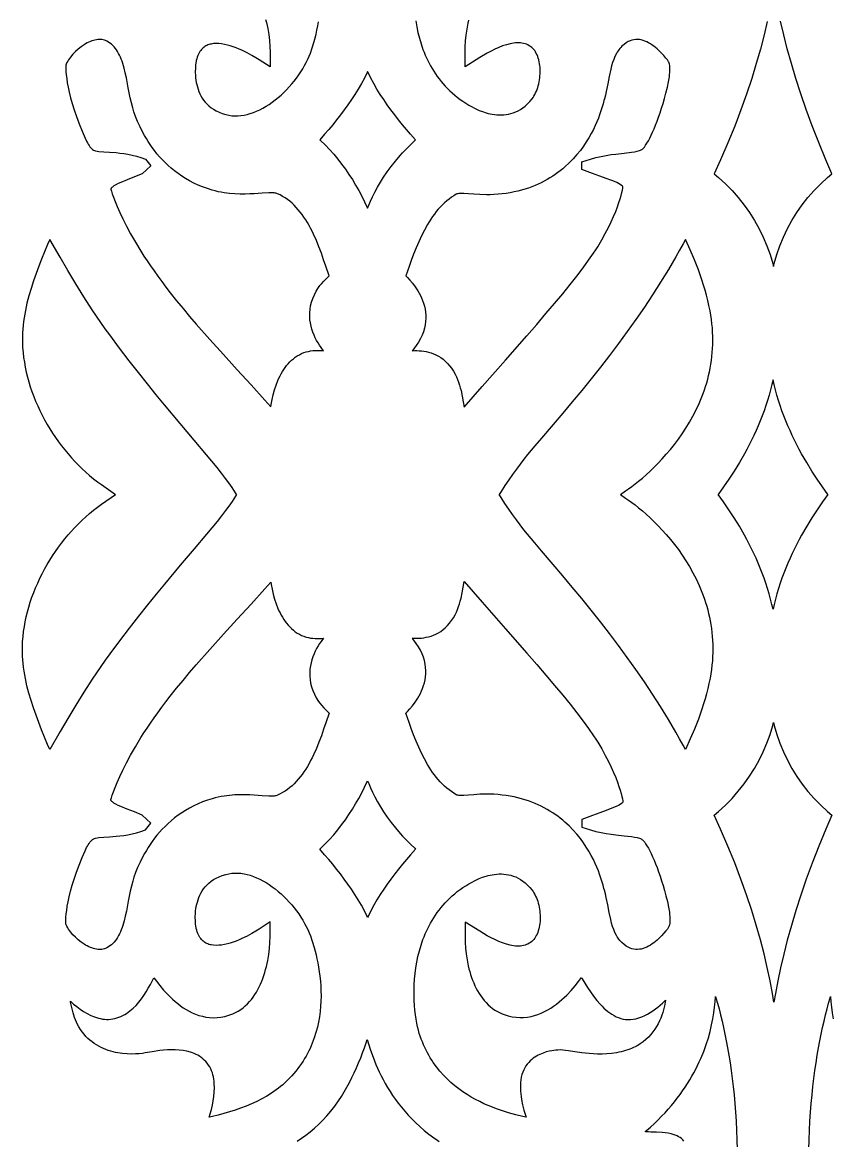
# Model space of a CAD drawing. Extents: x -70 to 70, y -120 to 124.
# Drawn here: x -45.6 to 3.6, y -37.3 to 30.6 of the extents above; entities that cross this region are included whole.
import ezdxf

# ---------------------------------------------------------------- set-up
doc = ezdxf.new("R2010")
doc.units = 0
doc.header["$MEASUREMENT"] = 0
doc.layers.add('LAYER_1', color=18, linetype='CONTINUOUS')

msp = doc.modelspace()

# ---------------------------------------------------------------- linework, layer by layer
at = {"layer": 'LAYER_1'}
for points in [[(-30.842, 30.787), (-30.795, 30.604), (-30.716, 30.239), (-30.654, 29.871), (-30.61, 29.505), (-30.582, 29.144), (-30.569, 28.79), (-30.574, 27.899), (-31.236, 28.332), (-31.43, 28.453), (-31.676, 28.597), (-31.964, 28.753), (-32.287, 28.91), (-32.455, 28.984), (-32.629, 29.055), (-32.806, 29.12), (-32.983, 29.179), (-33.161, 29.229), (-33.337, 29.27), (-33.511, 29.3), (-33.679, 29.318), (-33.841, 29.323), (-33.996, 29.316), (-34.146, 29.294), (-34.211, 29.279), (-34.278, 29.26), (-34.342, 29.237), (-34.404, 29.21), (-34.464, 29.179), (-34.521, 29.145), (-34.577, 29.106), (-34.63, 29.063), (-34.682, 29.015), (-34.732, 28.961), (-34.78, 28.902), (-34.827, 28.836), (-34.871, 28.764), (-34.914, 28.685), (-34.954, 28.598), (-34.991, 28.504), (-35.025, 28.401), (-35.055, 28.295), (-35.063, 28.258), (-35.078, 28.16), (-35.094, 28.014), (-35.106, 27.827), (-35.11, 27.607), (-35.099, 27.36), (-35.087, 27.232), (-35.071, 27.099), (-35.048, 26.963), (-35.019, 26.826), (-34.984, 26.688), (-34.941, 26.549), (-34.89, 26.412), (-34.832, 26.276), (-34.764, 26.143), (-34.688, 26.013), (-34.602, 25.886), (-34.505, 25.764), (-34.398, 25.647), (-34.278, 25.535), (-34.147, 25.428), (-34.001, 25.329), (-33.841, 25.236), (-33.666, 25.152), (-33.473, 25.076), (-33.265, 25.01), (-33.083, 24.968), (-32.901, 24.94), (-32.717, 24.928), (-32.531, 24.929), (-32.342, 24.944), (-32.153, 24.972), (-31.961, 25.014), (-31.77, 25.068), (-31.577, 25.134), (-31.385, 25.212), (-31.193, 25.301), (-31.002, 25.401), (-30.813, 25.511), (-30.626, 25.631), (-30.441, 25.76), (-30.259, 25.897), (-30.081, 26.043), (-29.907, 26.195), (-29.737, 26.355), (-29.572, 26.52), (-29.412, 26.691), (-29.258, 26.867), (-29.11, 27.046), (-28.969, 27.23), (-28.835, 27.416), (-28.708, 27.604), (-28.589, 27.794), (-28.478, 27.984), (-28.377, 28.175), (-28.284, 28.365), (-28.2, 28.554), (-28.127, 28.741), (-28.014, 29.066), (-27.895, 29.455), (-27.837, 29.668), (-27.78, 29.896), (-27.725, 30.136), (-27.674, 30.387), (-27.626, 30.648)], [(-21.726, 30.692), (-21.669, 30.346), (-21.597, 29.999), (-21.511, 29.652), (-21.409, 29.306), (-21.29, 28.962), (-21.225, 28.793), (-21.155, 28.624), (-21.081, 28.456), (-21.002, 28.29), (-20.919, 28.125), (-20.83, 27.962), (-20.737, 27.801), (-20.639, 27.641), (-20.536, 27.484), (-20.428, 27.329), (-20.315, 27.177), (-20.196, 27.027), (-20.071, 26.88), (-19.942, 26.735), (-19.806, 26.594), (-19.665, 26.455), (-19.517, 26.32), (-19.364, 26.188), (-19.205, 26.06), (-19.039, 25.935), (-18.867, 25.814), (-18.688, 25.697), (-18.502, 25.584), (-18.308, 25.474), (-18.173, 25.401), (-18.046, 25.338), (-17.881, 25.265), (-17.685, 25.19), (-17.458, 25.117), (-17.34, 25.085), (-17.214, 25.055), (-17.084, 25.03), (-16.95, 25.01), (-16.812, 24.995), (-16.673, 24.987), (-16.531, 24.986), (-16.387, 24.993), (-16.243, 25.008), (-16.097, 25.033), (-15.952, 25.068), (-15.806, 25.113), (-15.661, 25.169), (-15.516, 25.238), (-15.372, 25.321), (-15.228, 25.417), (-15.086, 25.529), (-14.945, 25.658), (-14.806, 25.804), (-14.669, 25.969), (-14.611, 26.049), (-14.556, 26.134), (-14.504, 26.226), (-14.455, 26.324), (-14.409, 26.427), (-14.367, 26.534), (-14.329, 26.645), (-14.295, 26.76), (-14.265, 26.878), (-14.239, 26.998), (-14.217, 27.12), (-14.2, 27.244), (-14.188, 27.368), (-14.18, 27.493), (-14.177, 27.617), (-14.179, 27.74), (-14.185, 27.862), (-14.197, 27.982), (-14.213, 28.1), (-14.234, 28.215), (-14.26, 28.326), (-14.291, 28.433), (-14.326, 28.535), (-14.366, 28.633), (-14.41, 28.725), (-14.459, 28.811), (-14.511, 28.89), (-14.568, 28.964), (-14.629, 29.031), (-14.693, 29.091), (-14.762, 29.145), (-14.836, 29.192), (-14.92, 29.237), (-15.007, 29.275), (-15.096, 29.306), (-15.187, 29.331), (-15.28, 29.349), (-15.376, 29.361), (-15.475, 29.366), (-15.576, 29.366), (-15.68, 29.361), (-15.786, 29.349), (-15.894, 29.332), (-16.002, 29.311), (-16.23, 29.251), (-16.46, 29.173), (-16.693, 29.08), (-16.927, 28.973), (-17.161, 28.856), (-17.391, 28.731), (-17.844, 28.465), (-18.723, 27.917), (-18.737, 28.781), (-18.729, 29.127), (-18.706, 29.481), (-18.668, 29.839), (-18.613, 30.2), (-18.542, 30.558), (-18.499, 30.738)], [(-0.393, 30.668), (-0.588, 29.841), (-0.81, 28.985), (-1.06, 28.103), (-1.339, 27.194), (-1.649, 26.258), (-1.992, 25.296), (-2.369, 24.308), (-2.781, 23.295), (-3.229, 22.257), (-3.618, 21.409), (-3.356, 21.195), (-2.931, 20.806), (-2.529, 20.396), (-2.151, 19.968), (-1.798, 19.521), (-1.469, 19.057), (-1.167, 18.577), (-0.89, 18.081), (-0.64, 17.572), (-0.417, 17.051), (-0.223, 16.517), (-0.056, 15.973), (-0.012, 15.792), (0.029, 15.971), (0.186, 16.517), (0.372, 17.052), (0.586, 17.575), (0.829, 18.085), (1.1, 18.581), (1.398, 19.062), (1.722, 19.527), (2.072, 19.974), (2.448, 20.402), (2.848, 20.81), (3.272, 21.198), (3.535, 21.412), (3.162, 22.265), (2.731, 23.306), (2.335, 24.321), (1.972, 25.31), (1.641, 26.272), (1.34, 27.208), (1.068, 28.117), (0.824, 28.999), (0.606, 29.853), (0.414, 30.68)], [(-32.611, 1.95), (-32.677, 2.056), (-32.88, 2.366), (-33.078, 2.655), (-33.27, 2.922), (-33.511, 3.238), (-33.783, 3.581), (-34.421, 4.353), (-35.172, 5.239), (-36.028, 6.248), (-36.978, 7.384), (-37.487, 8.003), (-38.015, 8.656), (-38.562, 9.345), (-39.127, 10.07), (-39.708, 10.832), (-40.305, 11.632), (-40.58, 12.01), (-40.849, 12.392), (-41.113, 12.777), (-41.373, 13.166), (-41.877, 13.95), (-42.367, 14.743), (-42.845, 15.542), (-43.314, 16.346), (-43.935, 17.431), (-44.07, 17.119), (-44.255, 16.681), (-44.435, 16.241), (-44.61, 15.799), (-44.777, 15.355), (-44.933, 14.909), (-45.078, 14.462), (-45.209, 14.014), (-45.325, 13.563), (-45.376, 13.34), (-45.423, 13.115), (-45.465, 12.89), (-45.502, 12.665), (-45.534, 12.44), (-45.56, 12.215), (-45.58, 11.99), (-45.595, 11.765), (-45.603, 11.54), (-45.605, 11.315), (-45.601, 11.09), (-45.59, 10.866), (-45.565, 10.568), (-45.53, 10.27), (-45.486, 9.972), (-45.432, 9.674), (-45.368, 9.376), (-45.296, 9.078), (-45.214, 8.782), (-45.123, 8.487), (-45.024, 8.193), (-44.916, 7.901), (-44.8, 7.611), (-44.676, 7.324), (-44.544, 7.039), (-44.404, 6.758), (-44.256, 6.48), (-44.102, 6.205), (-43.94, 5.934), (-43.772, 5.668), (-43.596, 5.406), (-43.415, 5.149), (-43.227, 4.897), (-43.032, 4.65), (-42.833, 4.409), (-42.627, 4.174), (-42.416, 3.946), (-42.2, 3.724), (-41.979, 3.509), (-41.753, 3.301), (-41.523, 3.1), (-41.288, 2.908), (-41.049, 2.723), (-40.806, 2.546), (-39.944, 1.95)], [(-9.307, 1.95), (-8.994, 2.166), (-8.813, 2.292), (-8.621, 2.432), (-8.416, 2.589), (-8.201, 2.761), (-7.976, 2.948), (-7.744, 3.151), (-7.505, 3.369), (-7.262, 3.602), (-7.016, 3.849), (-6.768, 4.111), (-6.52, 4.387), (-6.273, 4.677), (-6.029, 4.981), (-5.789, 5.298), (-5.556, 5.628), (-5.329, 5.972), (-5.111, 6.329), (-4.904, 6.698), (-4.708, 7.08), (-4.524, 7.475), (-4.439, 7.675), (-4.356, 7.88), (-4.278, 8.087), (-4.204, 8.298), (-4.134, 8.511), (-4.069, 8.728), (-4.008, 8.947), (-3.952, 9.169), (-3.902, 9.394), (-3.856, 9.622), (-3.816, 9.853), (-3.781, 10.086), (-3.753, 10.322), (-3.73, 10.562), (-3.713, 10.803), (-3.703, 11.048), (-3.699, 11.296), (-3.701, 11.546), (-3.711, 11.799), (-3.727, 12.055), (-3.751, 12.314), (-3.782, 12.575), (-3.821, 12.839), (-3.867, 13.106), (-3.931, 13.421), (-4.002, 13.734), (-4.081, 14.046), (-4.167, 14.356), (-4.26, 14.665), (-4.359, 14.973), (-4.465, 15.28), (-4.576, 15.585), (-4.693, 15.889), (-4.814, 16.19), (-5.071, 16.791), (-5.343, 17.385), (-5.365, 17.431), (-5.504, 17.17), (-5.72, 16.774), (-5.94, 16.38), (-6.165, 15.989), (-6.395, 15.599), (-6.865, 14.829), (-7.351, 14.068), (-7.851, 13.316), (-8.364, 12.572), (-8.889, 11.836), (-9.425, 11.108), (-9.971, 10.387), (-10.525, 9.674), (-11.087, 8.966), (-11.656, 8.265), (-12.231, 7.57), (-12.81, 6.88), (-13.392, 6.195), (-14.102, 5.371), (-14.507, 4.893), (-14.937, 4.367), (-15.159, 4.087), (-15.386, 3.795), (-15.616, 3.489), (-15.848, 3.171), (-16.081, 2.841), (-16.316, 2.497), (-16.551, 2.14), (-16.671, 1.95)], [(3.289, 1.95), (3.285, 1.955), (2.959, 2.406), (2.634, 2.879), (2.313, 3.371), (1.999, 3.883), (1.694, 4.414), (1.545, 4.688), (1.4, 4.965), (1.258, 5.247), (1.12, 5.533), (0.987, 5.824), (0.857, 6.119), (0.733, 6.418), (0.614, 6.722), (0.499, 7.03), (0.391, 7.341), (0.289, 7.657), (0.193, 7.976), (0.104, 8.3), (0.021, 8.627), (-0.043, 8.909), (-0.107, 8.627), (-0.189, 8.3), (-0.278, 7.976), (-0.374, 7.657), (-0.477, 7.341), (-0.585, 7.03), (-0.699, 6.722), (-0.818, 6.418), (-0.943, 6.119), (-1.072, 5.824), (-1.206, 5.533), (-1.344, 5.247), (-1.485, 4.965), (-1.631, 4.688), (-1.78, 4.414), (-2.084, 3.883), (-2.398, 3.371), (-2.719, 2.879), (-3.044, 2.406), (-3.371, 1.955), (-3.375, 1.95)], [(-32.611, 1.95), (-32.677, 1.844), (-32.88, 1.533), (-33.078, 1.244), (-33.27, 0.978), (-33.511, 0.661), (-33.783, 0.319), (-34.421, -0.453), (-35.172, -1.34), (-36.028, -2.348), (-36.978, -3.485), (-37.487, -4.104), (-38.015, -4.757), (-38.562, -5.445), (-39.127, -6.17), (-39.708, -6.932), (-40.305, -7.732), (-40.58, -8.11), (-40.849, -8.492), (-41.113, -8.878), (-41.373, -9.267), (-41.877, -10.05), (-42.367, -10.843), (-42.845, -11.643), (-43.314, -12.447), (-43.935, -13.532), (-44.07, -13.22), (-44.255, -12.782), (-44.435, -12.342), (-44.61, -11.9), (-44.777, -11.455), (-44.933, -11.01), (-45.078, -10.563), (-45.209, -10.114), (-45.325, -9.664), (-45.376, -9.441), (-45.423, -9.216), (-45.465, -8.991), (-45.502, -8.766), (-45.534, -8.541), (-45.56, -8.316), (-45.58, -8.091), (-45.595, -7.866), (-45.603, -7.641), (-45.605, -7.416), (-45.601, -7.191), (-45.59, -6.966), (-45.565, -6.669), (-45.53, -6.371), (-45.486, -6.072), (-45.432, -5.774), (-45.368, -5.476), (-45.296, -5.179), (-45.214, -4.883), (-45.123, -4.587), (-45.024, -4.294), (-44.916, -4.002), (-44.8, -3.712), (-44.676, -3.425), (-44.544, -3.14), (-44.404, -2.858), (-44.256, -2.58), (-44.102, -2.305), (-43.94, -2.035), (-43.772, -1.768), (-43.596, -1.506), (-43.415, -1.249), (-43.227, -0.997), (-43.032, -0.751), (-42.833, -0.51), (-42.627, -0.275), (-42.416, -0.046), (-42.2, 0.176), (-41.979, 0.391), (-41.753, 0.599), (-41.523, 0.799), (-41.288, 0.992), (-41.049, 1.176), (-40.806, 1.353), (-39.944, 1.95)], [(-9.307, 1.95), (-8.994, 1.734), (-8.813, 1.608), (-8.621, 1.467), (-8.416, 1.311), (-8.201, 1.139), (-7.976, 0.951), (-7.744, 0.748), (-7.505, 0.53), (-7.262, 0.298), (-7.016, 0.05), (-6.768, -0.211), (-6.52, -0.487), (-6.273, -0.777), (-6.029, -1.081), (-5.789, -1.398), (-5.556, -1.729), (-5.329, -2.073), (-5.111, -2.429), (-4.904, -2.798), (-4.708, -3.18), (-4.524, -3.576), (-4.439, -3.776), (-4.356, -3.98), (-4.278, -4.188), (-4.204, -4.398), (-4.134, -4.612), (-4.069, -4.828), (-4.008, -5.047), (-3.952, -5.27), (-3.902, -5.495), (-3.856, -5.722), (-3.816, -5.953), (-3.781, -6.187), (-3.753, -6.423), (-3.73, -6.662), (-3.713, -6.904), (-3.703, -7.149), (-3.699, -7.396), (-3.701, -7.647), (-3.711, -7.9), (-3.727, -8.156), (-3.751, -8.414), (-3.782, -8.676), (-3.821, -8.94), (-3.867, -9.207), (-3.931, -9.521), (-4.002, -9.834), (-4.081, -10.146), (-4.167, -10.457), (-4.26, -10.766), (-4.359, -11.074), (-4.465, -11.38), (-4.576, -11.686), (-4.693, -11.989), (-4.814, -12.291), (-5.071, -12.892), (-5.343, -13.486), (-5.365, -13.532), (-5.504, -13.27), (-5.72, -12.874), (-5.94, -12.48), (-6.165, -12.089), (-6.395, -11.7), (-6.865, -10.93), (-7.351, -10.169), (-7.851, -9.416), (-8.364, -8.673), (-8.889, -7.937), (-9.425, -7.209), (-9.971, -6.488), (-10.525, -5.774), (-11.087, -5.067), (-11.656, -4.366), (-12.231, -3.671), (-12.81, -2.981), (-13.392, -2.296), (-14.102, -1.472), (-14.507, -0.994), (-14.937, -0.468), (-15.159, -0.188), (-15.386, 0.105), (-15.616, 0.41), (-15.848, 0.728), (-16.081, 1.059), (-16.316, 1.402), (-16.551, 1.759), (-16.671, 1.95)], [(3.289, 1.95), (3.285, 1.945), (2.959, 1.493), (2.634, 1.021), (2.313, 0.528), (1.999, 0.016), (1.694, -0.514), (1.545, -0.788), (1.4, -1.066), (1.258, -1.347), (1.12, -1.634), (0.987, -1.925), (0.857, -2.22), (0.733, -2.519), (0.614, -2.823), (0.499, -3.13), (0.391, -3.442), (0.289, -3.758), (0.193, -4.077), (0.104, -4.4), (0.021, -4.728), (-0.043, -5.01), (-0.107, -4.728), (-0.189, -4.4), (-0.278, -4.077), (-0.374, -3.758), (-0.477, -3.442), (-0.585, -3.13), (-0.699, -2.823), (-0.818, -2.519), (-0.943, -2.22), (-1.072, -1.925), (-1.206, -1.634), (-1.344, -1.347), (-1.485, -1.066), (-1.631, -0.788), (-1.78, -0.514), (-2.084, 0.016), (-2.398, 0.528), (-2.719, 1.021), (-3.044, 1.493), (-3.371, 1.945), (-3.375, 1.95)], [(-5.453, -37.299), (-5.524, -37.222), (-5.603, -37.152), (-5.687, -37.091), (-5.774, -37.037), (-5.866, -36.988), (-6.04, -36.915), (-6.221, -36.859), (-6.403, -36.821), (-6.584, -36.795), (-6.765, -36.779), (-7.112, -36.764), (-7.451, -36.753), (-7.61, -36.744), (-7.763, -36.729), (-7.795, -36.724), (-7.724, -36.664), (-7.48, -36.449), (-7.246, -36.233), (-7.021, -36.015), (-6.805, -35.797), (-6.598, -35.578), (-6.399, -35.358), (-6.209, -35.137), (-6.027, -34.916), (-5.853, -34.695), (-5.687, -34.473), (-5.529, -34.252), (-5.378, -34.031), (-5.235, -33.81), (-5.099, -33.589), (-4.97, -33.37), (-4.848, -33.151), (-4.733, -32.933), (-4.625, -32.716), (-4.522, -32.5), (-4.426, -32.284), (-4.252, -31.862), (-4.101, -31.446), (-3.97, -31.038), (-3.86, -30.641), (-3.768, -30.254), (-3.693, -29.879), (-3.633, -29.518), (-3.588, -29.171), (-3.555, -28.84), (-3.533, -28.534), (-3.512, -28.603), (-3.417, -28.935), (-3.322, -29.282), (-3.229, -29.642), (-3.138, -30.016), (-3.049, -30.403), (-2.963, -30.805), (-2.88, -31.22), (-2.8, -31.648), (-2.724, -32.09), (-2.652, -32.545), (-2.583, -33.013), (-2.52, -33.495), (-2.461, -33.989), (-2.408, -34.497), (-2.36, -35.018), (-2.318, -35.552), (-2.282, -36.098), (-2.253, -36.657), (-2.231, -37.229), (-2.216, -37.814)], [(2.13, -37.814), (2.145, -37.229), (2.168, -36.657), (2.197, -36.098), (2.232, -35.552), (2.274, -35.018), (2.322, -34.497), (2.376, -33.989), (2.434, -33.495), (2.498, -33.013), (2.566, -32.545), (2.638, -32.09), (2.715, -31.648), (2.795, -31.22), (2.878, -30.805), (2.964, -30.403), (3.053, -30.016), (3.144, -29.642), (3.237, -29.282), (3.331, -28.935), (3.427, -28.603), (3.448, -28.534), (3.469, -28.84), (3.502, -29.171), (3.548, -29.518), (3.607, -29.879)], [(-28.936, -37.301), (-28.665, -37.125), (-28.397, -36.935), (-28.132, -36.731), (-27.87, -36.512), (-27.613, -36.277), (-27.362, -36.027), (-27.116, -35.761), (-26.877, -35.477), (-26.645, -35.177), (-26.422, -34.86), (-26.243, -34.585), (-26.073, -34.306), (-25.909, -34.023), (-25.753, -33.736), (-25.604, -33.446), (-25.461, -33.152), (-25.325, -32.855), (-25.195, -32.556), (-25.071, -32.253), (-24.954, -31.949), (-24.841, -31.643), (-24.735, -31.335), (-24.67, -31.137), (-24.596, -31.39), (-24.469, -31.789), (-24.32, -32.209), (-24.235, -32.428), (-24.144, -32.65), (-24.047, -32.876), (-23.942, -33.105), (-23.829, -33.337), (-23.707, -33.571), (-23.578, -33.808), (-23.439, -34.047), (-23.291, -34.286), (-23.133, -34.526), (-22.966, -34.767), (-22.787, -35.007), (-22.598, -35.247), (-22.398, -35.486), (-22.186, -35.724), (-21.963, -35.959), (-21.727, -36.193), (-21.478, -36.423), (-21.217, -36.65), (-20.943, -36.874), (-20.789, -36.991), (-20.632, -37.104), (-20.473, -37.212), (-20.309, -37.316)]]:
    msp.add_lwpolyline(points, dxfattribs=at)
for points in [[(-37.806, 21.894), (-38.332, 21.407), (-38.806, 21.222), (-39.243, 21.054), (-39.627, 20.896), (-39.789, 20.821), (-39.931, 20.749), (-40.049, 20.679), (-40.142, 20.612), (-40.172, 20.586), (-40.197, 20.561), (-40.214, 20.54), (-40.224, 20.524), (-40.229, 20.514), (-40.231, 20.509), (-40.231, 20.508), (-40.226, 20.474), (-40.199, 20.368), (-40.151, 20.206), (-40.078, 19.992), (-39.98, 19.731), (-39.855, 19.424), (-39.699, 19.072), (-39.513, 18.679), (-39.292, 18.244), (-39.036, 17.77), (-38.741, 17.259), (-38.406, 16.711), (-38.224, 16.425), (-38.03, 16.13), (-37.825, 15.826), (-37.609, 15.515), (-37.382, 15.196), (-37.142, 14.869), (-36.89, 14.535), (-36.626, 14.194), (-36.242, 13.711), (-35.851, 13.233), (-35.454, 12.759), (-35.052, 12.29), (-34.234, 11.36), (-33.404, 10.438), (-32.566, 9.52), (-31.727, 8.601), (-30.892, 7.676), (-30.527, 7.265), (-30.506, 7.411), (-30.452, 7.706), (-30.384, 8.002), (-30.303, 8.296), (-30.207, 8.586), (-30.097, 8.867), (-30.034, 9.007), (-29.968, 9.143), (-29.897, 9.276), (-29.822, 9.406), (-29.743, 9.532), (-29.658, 9.654), (-29.569, 9.772), (-29.474, 9.885), (-29.374, 9.993), (-29.268, 10.095), (-29.157, 10.191), (-29.04, 10.28), (-28.917, 10.362), (-28.788, 10.436), (-28.654, 10.502), (-28.514, 10.559), (-28.38, 10.603), (-28.245, 10.637), (-28.109, 10.663), (-27.972, 10.681), (-27.836, 10.691), (-27.7, 10.694), (-27.565, 10.691), (-27.427, 10.682), (-27.333, 10.671), (-27.477, 10.866), (-27.569, 11.003), (-27.657, 11.147), (-27.743, 11.299), (-27.825, 11.458), (-27.901, 11.625), (-27.97, 11.798), (-28.031, 11.979), (-28.083, 12.166), (-28.123, 12.36), (-28.152, 12.559), (-28.166, 12.764), (-28.165, 12.974), (-28.147, 13.188), (-28.111, 13.405), (-28.056, 13.625), (-27.981, 13.847), (-27.884, 14.07), (-27.765, 14.292), (-27.624, 14.513), (-27.543, 14.626), (-27.455, 14.739), (-27.307, 14.907), (-27.154, 15.062), (-27.004, 15.207), (-26.992, 15.219), (-27.185, 15.81), (-27.318, 16.201), (-27.457, 16.594), (-27.605, 16.984), (-27.763, 17.368), (-27.932, 17.745), (-28.02, 17.927), (-28.112, 18.107), (-28.207, 18.283), (-28.306, 18.454), (-28.408, 18.621), (-28.514, 18.783), (-28.624, 18.94), (-28.738, 19.09), (-28.856, 19.235), (-28.979, 19.373), (-29.105, 19.504), (-29.236, 19.628), (-29.372, 19.745), (-29.512, 19.853), (-29.658, 19.954), (-29.808, 20.047), (-29.965, 20.131), (-30.124, 20.206), (-30.167, 20.222), (-30.214, 20.235), (-30.269, 20.247), (-30.327, 20.255), (-30.476, 20.265), (-30.644, 20.265), (-31.055, 20.241), (-31.538, 20.204), (-31.806, 20.189), (-32.09, 20.179), (-32.39, 20.178), (-32.703, 20.189), (-33.03, 20.215), (-33.367, 20.26), (-33.543, 20.291), (-33.719, 20.328), (-33.899, 20.371), (-34.082, 20.42), (-34.378, 20.513), (-34.665, 20.616), (-34.94, 20.73), (-35.205, 20.853), (-35.458, 20.985), (-35.701, 21.125), (-35.933, 21.273), (-36.155, 21.427), (-36.367, 21.587), (-36.569, 21.753), (-36.761, 21.923), (-36.943, 22.097), (-37.116, 22.275), (-37.28, 22.455), (-37.435, 22.637), (-37.581, 22.821), (-37.718, 23.005), (-37.847, 23.19), (-37.968, 23.374), (-38.081, 23.556), (-38.187, 23.737), (-38.286, 23.917), (-38.46, 24.262), (-38.608, 24.591), (-38.731, 24.898), (-38.831, 25.178), (-38.909, 25.427), (-38.987, 25.719), (-39.055, 26.021), (-39.175, 26.633), (-39.293, 27.247), (-39.357, 27.544), (-39.428, 27.833), (-39.51, 28.111), (-39.553, 28.242), (-39.601, 28.37), (-39.652, 28.494), (-39.706, 28.612), (-39.764, 28.725), (-39.826, 28.833), (-39.892, 28.934), (-39.962, 29.03), (-40.037, 29.119), (-40.116, 29.203), (-40.2, 29.28), (-40.29, 29.351), (-40.386, 29.415), (-40.488, 29.473), (-40.558, 29.505), (-40.628, 29.53), (-40.701, 29.549), (-40.777, 29.561), (-40.857, 29.567), (-40.939, 29.568), (-41.024, 29.562), (-41.111, 29.55), (-41.201, 29.532), (-41.293, 29.508), (-41.386, 29.478), (-41.48, 29.442), (-41.574, 29.401), (-41.669, 29.355), (-41.764, 29.303), (-41.855, 29.249), (-42.042, 29.123), (-42.219, 28.983), (-42.386, 28.831), (-42.539, 28.67), (-42.679, 28.501), (-42.74, 28.418), (-42.798, 28.333), (-42.85, 28.248), (-42.897, 28.163), (-42.938, 28.08), (-42.965, 28.018), (-42.969, 27.975), (-42.971, 27.885), (-42.969, 27.76), (-42.96, 27.602), (-42.943, 27.413), (-42.916, 27.193), (-42.877, 26.945), (-42.826, 26.669), (-42.759, 26.364), (-42.677, 26.033), (-42.577, 25.676), (-42.457, 25.292), (-42.317, 24.884), (-42.155, 24.452), (-41.967, 23.993), (-41.796, 23.586), (-41.704, 23.387), (-41.657, 23.295), (-41.608, 23.208), (-41.557, 23.127), (-41.504, 23.054), (-41.45, 22.99), (-41.396, 22.935), (-41.341, 22.889), (-41.285, 22.853), (-41.228, 22.825), (-41.165, 22.804), (-41.073, 22.785), (-40.96, 22.77), (-40.668, 22.747), (-40.316, 22.727), (-39.909, 22.698), (-39.685, 22.676), (-39.45, 22.645), (-39.205, 22.605), (-38.949, 22.553), (-38.684, 22.488), (-38.411, 22.408), (-38.13, 22.311)], [(-6.328, 28.075), (-6.344, 28.136), (-6.361, 28.183), (-6.378, 28.215), (-6.457, 28.327), (-6.548, 28.443), (-6.668, 28.586), (-6.815, 28.746), (-6.986, 28.914), (-7.076, 28.996), (-7.173, 29.078), (-7.273, 29.157), (-7.377, 29.231), (-7.484, 29.301), (-7.593, 29.365), (-7.704, 29.421), (-7.815, 29.47), (-7.928, 29.51), (-8.041, 29.54), (-8.153, 29.561), (-8.266, 29.571), (-8.378, 29.569), (-8.491, 29.556), (-8.605, 29.531), (-8.721, 29.491), (-8.84, 29.436), (-8.961, 29.363), (-9.086, 29.271), (-9.216, 29.156), (-9.279, 29.091), (-9.34, 29.022), (-9.398, 28.949), (-9.452, 28.874), (-9.502, 28.795), (-9.548, 28.717), (-9.637, 28.542), (-9.713, 28.36), (-9.78, 28.167), (-9.839, 27.966), (-9.891, 27.758), (-9.984, 27.319), (-10.069, 26.868), (-10.163, 26.414), (-10.218, 26.185), (-10.278, 25.97), (-10.304, 25.868), (-10.358, 25.662), (-10.445, 25.367), (-10.568, 25.002), (-10.646, 24.794), (-10.735, 24.575), (-10.836, 24.346), (-10.95, 24.107), (-11.078, 23.86), (-11.22, 23.608), (-11.377, 23.352), (-11.549, 23.093), (-11.738, 22.835), (-11.944, 22.577), (-12.168, 22.323), (-12.411, 22.073), (-12.671, 21.832), (-12.811, 21.713), (-12.955, 21.597), (-13.103, 21.484), (-13.257, 21.374), (-13.416, 21.267), (-13.581, 21.163), (-13.751, 21.063), (-13.926, 20.967), (-14.107, 20.875), (-14.294, 20.787), (-14.486, 20.704), (-14.684, 20.625), (-14.888, 20.552), (-15.098, 20.483), (-15.314, 20.42), (-15.535, 20.363), (-15.763, 20.312), (-15.996, 20.267), (-16.236, 20.228), (-16.482, 20.195), (-16.734, 20.169), (-16.993, 20.151), (-17.216, 20.141), (-17.433, 20.139), (-17.835, 20.151), (-18.201, 20.175), (-18.524, 20.202), (-18.804, 20.221), (-18.921, 20.225), (-19.025, 20.223), (-19.112, 20.217), (-19.181, 20.206), (-19.23, 20.193), (-19.271, 20.174), (-19.417, 20.087), (-19.566, 19.988), (-19.71, 19.882), (-19.849, 19.77), (-19.984, 19.652), (-20.114, 19.527), (-20.24, 19.397), (-20.362, 19.261), (-20.48, 19.119), (-20.594, 18.972), (-20.704, 18.821), (-20.811, 18.665), (-20.914, 18.504), (-21.013, 18.341), (-21.204, 17.999), (-21.382, 17.647), (-21.549, 17.285), (-21.707, 16.914), (-21.857, 16.539), (-21.999, 16.161), (-22.135, 15.783), (-22.332, 15.22), (-22.233, 15.121), (-22.09, 14.967), (-21.932, 14.779), (-21.768, 14.561), (-21.684, 14.437), (-21.603, 14.308), (-21.524, 14.171), (-21.448, 14.027), (-21.378, 13.877), (-21.313, 13.719), (-21.255, 13.555), (-21.206, 13.384), (-21.166, 13.207), (-21.137, 13.024), (-21.12, 12.835), (-21.116, 12.642), (-21.128, 12.444), (-21.154, 12.242), (-21.198, 12.037), (-21.26, 11.829), (-21.34, 11.62), (-21.44, 11.409), (-21.56, 11.198), (-21.7, 10.988), (-21.805, 10.847), (-21.914, 10.711), (-21.95, 10.67), (-21.792, 10.68), (-21.657, 10.681), (-21.521, 10.676), (-21.381, 10.665), (-21.239, 10.647), (-21.094, 10.622), (-20.947, 10.587), (-20.799, 10.543), (-20.651, 10.489), (-20.504, 10.424), (-20.358, 10.347), (-20.214, 10.258), (-20.073, 10.156), (-19.936, 10.04), (-19.804, 9.91), (-19.678, 9.767), (-19.558, 9.608), (-19.446, 9.435), (-19.342, 9.248), (-19.264, 9.086), (-19.194, 8.923), (-19.131, 8.758), (-19.075, 8.592), (-19.025, 8.424), (-18.98, 8.254), (-18.906, 7.918), (-18.846, 7.579), (-18.795, 7.241), (-17.693, 8.497), (-16.273, 10.11), (-14.982, 11.585), (-14.387, 12.271), (-13.826, 12.925), (-13.301, 13.545), (-12.811, 14.132), (-12.359, 14.688), (-11.945, 15.211), (-11.569, 15.703), (-11.234, 16.163), (-10.938, 16.594), (-10.806, 16.795), (-10.685, 16.99), (-10.444, 17.398), (-10.228, 17.787), (-10.036, 18.155), (-9.867, 18.503), (-9.72, 18.828), (-9.593, 19.132), (-9.485, 19.411), (-9.394, 19.666), (-9.32, 19.896), (-9.262, 20.1), (-9.218, 20.275), (-9.187, 20.422), (-9.167, 20.538), (-9.158, 20.618), (-9.158, 20.624), (-9.19, 20.663), (-9.243, 20.71), (-9.318, 20.764), (-9.415, 20.821), (-9.533, 20.88), (-9.669, 20.94), (-9.82, 21.002), (-10.169, 21.132), (-10.564, 21.272), (-10.997, 21.43), (-11.644, 21.684), (-11.644, 22.136), (-11.113, 22.312), (-10.789, 22.401), (-10.473, 22.474), (-10.168, 22.531), (-9.874, 22.577), (-9.593, 22.614), (-9.08, 22.669), (-8.635, 22.719), (-8.447, 22.748), (-8.284, 22.781), (-8.145, 22.82), (-8.092, 22.84), (-8.044, 22.862), (-8.004, 22.883), (-7.972, 22.905), (-7.947, 22.926), (-7.924, 22.95), (-7.853, 23.039), (-7.776, 23.149), (-7.695, 23.275), (-7.612, 23.418), (-7.526, 23.577), (-7.439, 23.752), (-7.351, 23.942), (-7.262, 24.147), (-7.172, 24.368), (-7.081, 24.603), (-6.991, 24.852), (-6.9, 25.116), (-6.81, 25.394), (-6.721, 25.686), (-6.632, 25.991), (-6.544, 26.309), (-6.455, 26.666), (-6.386, 26.997), (-6.337, 27.304), (-6.32, 27.443), (-6.309, 27.574), (-6.303, 27.697), (-6.302, 27.809), (-6.306, 27.91), (-6.315, 27.999)], [(-23.68, 21.214), (-23.465, 21.534), (-23.227, 21.86), (-22.966, 22.191), (-22.68, 22.523), (-22.525, 22.691), (-22.365, 22.858), (-22.197, 23.025), (-22.025, 23.189), (-21.776, 23.429), (-21.735, 23.471), (-22.041, 23.814), (-22.288, 24.101), (-22.532, 24.392), (-22.771, 24.688), (-23.005, 24.988), (-23.234, 25.292), (-23.457, 25.602), (-23.673, 25.916), (-23.881, 26.235), (-24.081, 26.559), (-24.272, 26.889), (-24.454, 27.224), (-24.625, 27.565), (-24.651, 27.623), (-24.678, 27.565), (-24.849, 27.224), (-25.03, 26.889), (-25.221, 26.559), (-25.421, 26.235), (-25.63, 25.916), (-25.846, 25.602), (-26.068, 25.292), (-26.297, 24.988), (-26.532, 24.688), (-26.771, 24.392), (-27.014, 24.101), (-27.261, 23.814), (-27.559, 23.481), (-27.503, 23.431), (-27.229, 23.165), (-26.964, 22.889), (-26.709, 22.604), (-26.464, 22.309), (-26.228, 22.007), (-26.001, 21.698), (-25.784, 21.381), (-25.576, 21.059), (-25.377, 20.73), (-25.187, 20.397), (-25.006, 20.06), (-24.834, 19.719), (-24.671, 19.375), (-24.655, 19.339), (-24.585, 19.504), (-24.473, 19.756), (-24.347, 20.023), (-24.206, 20.304), (-24.049, 20.598), (-23.874, 20.901)], [(-37.806, -17.994), (-38.332, -17.507), (-38.806, -17.323), (-39.243, -17.154), (-39.627, -16.996), (-39.789, -16.922), (-39.931, -16.849), (-40.049, -16.78), (-40.142, -16.713), (-40.172, -16.687), (-40.197, -16.662), (-40.214, -16.641), (-40.224, -16.625), (-40.229, -16.615), (-40.231, -16.61), (-40.231, -16.608), (-40.226, -16.574), (-40.199, -16.469), (-40.151, -16.306), (-40.078, -16.093), (-39.98, -15.831), (-39.855, -15.524), (-39.699, -15.173), (-39.513, -14.779), (-39.292, -14.345), (-39.036, -13.871), (-38.741, -13.359), (-38.406, -12.811), (-38.224, -12.525), (-38.03, -12.23), (-37.825, -11.927), (-37.609, -11.616), (-37.382, -11.296), (-37.142, -10.97), (-36.89, -10.635), (-36.626, -10.294), (-36.242, -9.811), (-35.851, -9.333), (-35.454, -8.86), (-35.052, -8.391), (-34.234, -7.46), (-33.404, -6.539), (-32.566, -5.621), (-31.727, -4.702), (-30.892, -3.777), (-30.527, -3.366), (-30.506, -3.512), (-30.452, -3.806), (-30.384, -4.102), (-30.303, -4.396), (-30.207, -4.686), (-30.097, -4.968), (-30.034, -5.108), (-29.968, -5.244), (-29.897, -5.377), (-29.822, -5.507), (-29.743, -5.633), (-29.658, -5.755), (-29.569, -5.872), (-29.474, -5.985), (-29.374, -6.093), (-29.268, -6.195), (-29.157, -6.291), (-29.04, -6.38), (-28.917, -6.463), (-28.788, -6.537), (-28.654, -6.603), (-28.514, -6.66), (-28.38, -6.704), (-28.245, -6.738), (-28.109, -6.764), (-27.972, -6.781), (-27.836, -6.791), (-27.7, -6.794), (-27.565, -6.791), (-27.427, -6.783), (-27.333, -6.772), (-27.477, -6.966), (-27.569, -7.104), (-27.657, -7.248), (-27.743, -7.399), (-27.825, -7.559), (-27.901, -7.725), (-27.97, -7.899), (-28.031, -8.08), (-28.083, -8.267), (-28.123, -8.46), (-28.152, -8.66), (-28.166, -8.865), (-28.165, -9.075), (-28.147, -9.289), (-28.111, -9.506), (-28.056, -9.726), (-27.981, -9.947), (-27.884, -10.17), (-27.765, -10.393), (-27.624, -10.613), (-27.543, -10.726), (-27.455, -10.84), (-27.307, -11.008), (-27.154, -11.163), (-27.004, -11.307), (-26.992, -11.319), (-27.185, -11.91), (-27.318, -12.302), (-27.457, -12.694), (-27.605, -13.084), (-27.763, -13.469), (-27.932, -13.845), (-28.02, -14.027), (-28.112, -14.207), (-28.207, -14.383), (-28.306, -14.555), (-28.408, -14.722), (-28.514, -14.884), (-28.624, -15.04), (-28.738, -15.191), (-28.856, -15.335), (-28.979, -15.473), (-29.105, -15.605), (-29.236, -15.729), (-29.372, -15.845), (-29.512, -15.954), (-29.658, -16.055), (-29.808, -16.148), (-29.965, -16.232), (-30.124, -16.306), (-30.167, -16.323), (-30.214, -16.336), (-30.269, -16.347), (-30.327, -16.355), (-30.476, -16.366), (-30.644, -16.366), (-31.055, -16.342), (-31.538, -16.305), (-31.806, -16.289), (-32.09, -16.279), (-32.39, -16.278), (-32.703, -16.289), (-33.03, -16.316), (-33.367, -16.361), (-33.543, -16.392), (-33.719, -16.428), (-33.899, -16.471), (-34.082, -16.521), (-34.378, -16.613), (-34.665, -16.717), (-34.94, -16.831), (-35.205, -16.954), (-35.458, -17.086), (-35.701, -17.226), (-35.933, -17.373), (-36.155, -17.527), (-36.367, -17.688), (-36.569, -17.853), (-36.761, -18.023), (-36.943, -18.198), (-37.116, -18.375), (-37.28, -18.556), (-37.435, -18.738), (-37.581, -18.922), (-37.718, -19.106), (-37.847, -19.29), (-37.968, -19.474), (-38.081, -19.657), (-38.187, -19.837), (-38.286, -20.017), (-38.46, -20.362), (-38.608, -20.692), (-38.731, -20.999), (-38.831, -21.279), (-38.909, -21.527), (-38.987, -21.82), (-39.055, -22.122), (-39.175, -22.733), (-39.293, -23.348), (-39.357, -23.645), (-39.428, -23.934), (-39.51, -24.212), (-39.553, -24.343), (-39.601, -24.471), (-39.652, -24.594), (-39.706, -24.713), (-39.764, -24.826), (-39.826, -24.933), (-39.892, -25.035), (-39.962, -25.13), (-40.037, -25.22), (-40.116, -25.303), (-40.2, -25.38), (-40.29, -25.451), (-40.386, -25.516), (-40.488, -25.574), (-40.558, -25.606), (-40.628, -25.63), (-40.701, -25.649), (-40.777, -25.662), (-40.857, -25.668), (-40.939, -25.668), (-41.024, -25.662), (-41.111, -25.65), (-41.201, -25.632), (-41.293, -25.608), (-41.386, -25.578), (-41.48, -25.543), (-41.574, -25.502), (-41.669, -25.455), (-41.764, -25.404), (-41.855, -25.349), (-42.042, -25.223), (-42.219, -25.084), (-42.386, -24.932), (-42.539, -24.771), (-42.679, -24.602), (-42.74, -24.519), (-42.798, -24.434), (-42.85, -24.348), (-42.897, -24.264), (-42.938, -24.18), (-42.965, -24.118), (-42.969, -24.075), (-42.971, -23.986), (-42.969, -23.86), (-42.96, -23.702), (-42.943, -23.513), (-42.916, -23.294), (-42.877, -23.046), (-42.826, -22.769), (-42.759, -22.465), (-42.677, -22.134), (-42.577, -21.776), (-42.457, -21.393), (-42.317, -20.985), (-42.155, -20.553), (-41.967, -20.094), (-41.796, -19.687), (-41.704, -19.487), (-41.657, -19.396), (-41.608, -19.308), (-41.557, -19.228), (-41.504, -19.155), (-41.45, -19.09), (-41.396, -19.035), (-41.341, -18.99), (-41.285, -18.953), (-41.228, -18.926), (-41.165, -18.905), (-41.073, -18.886), (-40.96, -18.87), (-40.668, -18.847), (-40.316, -18.828), (-39.909, -18.799), (-39.685, -18.776), (-39.45, -18.746), (-39.205, -18.706), (-38.949, -18.654), (-38.684, -18.589), (-38.411, -18.509), (-38.13, -18.411)], [(-6.328, -24.176), (-6.344, -24.237), (-6.361, -24.283), (-6.378, -24.316), (-6.457, -24.427), (-6.548, -24.543), (-6.668, -24.686), (-6.815, -24.846), (-6.986, -25.015), (-7.076, -25.097), (-7.173, -25.178), (-7.273, -25.257), (-7.377, -25.332), (-7.484, -25.402), (-7.593, -25.465), (-7.704, -25.522), (-7.815, -25.571), (-7.928, -25.61), (-8.041, -25.641), (-8.153, -25.661), (-8.266, -25.671), (-8.378, -25.67), (-8.491, -25.657), (-8.605, -25.631), (-8.721, -25.592), (-8.84, -25.536), (-8.961, -25.464), (-9.086, -25.371), (-9.216, -25.256), (-9.279, -25.192), (-9.34, -25.122), (-9.398, -25.05), (-9.452, -24.974), (-9.502, -24.896), (-9.548, -24.817), (-9.637, -24.643), (-9.713, -24.46), (-9.78, -24.268), (-9.839, -24.066), (-9.891, -23.859), (-9.984, -23.42), (-10.069, -22.968), (-10.163, -22.514), (-10.218, -22.285), (-10.278, -22.07), (-10.304, -21.969), (-10.358, -21.763), (-10.445, -21.468), (-10.568, -21.102), (-10.646, -20.895), (-10.735, -20.676), (-10.836, -20.446), (-10.95, -20.207), (-11.078, -19.961), (-11.22, -19.709), (-11.377, -19.452), (-11.549, -19.194), (-11.738, -18.935), (-11.944, -18.678), (-12.168, -18.423), (-12.411, -18.174), (-12.671, -17.933), (-12.811, -17.813), (-12.955, -17.698), (-13.103, -17.585), (-13.257, -17.475), (-13.416, -17.368), (-13.581, -17.264), (-13.751, -17.164), (-13.926, -17.068), (-14.107, -16.976), (-14.294, -16.888), (-14.486, -16.804), (-14.684, -16.726), (-14.888, -16.652), (-15.098, -16.584), (-15.314, -16.521), (-15.535, -16.464), (-15.763, -16.412), (-15.996, -16.367), (-16.236, -16.328), (-16.482, -16.296), (-16.734, -16.27), (-16.993, -16.251), (-17.216, -16.242), (-17.433, -16.24), (-17.835, -16.251), (-18.201, -16.276), (-18.524, -16.302), (-18.804, -16.321), (-18.921, -16.325), (-19.025, -16.324), (-19.112, -16.318), (-19.181, -16.307), (-19.23, -16.293), (-19.271, -16.275), (-19.417, -16.188), (-19.566, -16.089), (-19.71, -15.983), (-19.849, -15.871), (-19.984, -15.752), (-20.114, -15.628), (-20.24, -15.497), (-20.362, -15.361), (-20.48, -15.22), (-20.594, -15.073), (-20.704, -14.921), (-20.811, -14.765), (-20.914, -14.605), (-21.013, -14.442), (-21.204, -14.1), (-21.382, -13.748), (-21.549, -13.385), (-21.707, -13.015), (-21.857, -12.64), (-21.999, -12.262), (-22.135, -11.884), (-22.332, -11.32), (-22.233, -11.221), (-22.09, -11.067), (-21.932, -10.879), (-21.768, -10.661), (-21.684, -10.538), (-21.603, -10.408), (-21.524, -10.272), (-21.448, -10.128), (-21.378, -9.977), (-21.313, -9.819), (-21.255, -9.655), (-21.206, -9.484), (-21.166, -9.307), (-21.137, -9.124), (-21.12, -8.936), (-21.116, -8.742), (-21.128, -8.544), (-21.154, -8.342), (-21.198, -8.137), (-21.26, -7.93), (-21.34, -7.72), (-21.44, -7.51), (-21.56, -7.298), (-21.7, -7.088), (-21.805, -6.947), (-21.914, -6.811), (-21.95, -6.77), (-21.792, -6.78), (-21.657, -6.781), (-21.521, -6.777), (-21.381, -6.766), (-21.239, -6.748), (-21.094, -6.722), (-20.947, -6.688), (-20.799, -6.644), (-20.651, -6.59), (-20.504, -6.525), (-20.358, -6.448), (-20.214, -6.358), (-20.073, -6.256), (-19.936, -6.141), (-19.804, -6.011), (-19.678, -5.867), (-19.558, -5.709), (-19.446, -5.536), (-19.342, -5.349), (-19.264, -5.187), (-19.194, -5.023), (-19.131, -4.858), (-19.075, -4.692), (-19.025, -4.524), (-18.98, -4.354), (-18.906, -4.018), (-18.846, -3.68), (-18.795, -3.342), (-17.693, -4.597), (-16.273, -6.211), (-14.982, -7.686), (-14.387, -8.372), (-13.826, -9.025), (-13.301, -9.645), (-12.811, -10.233), (-12.359, -10.788), (-11.945, -11.312), (-11.569, -11.803), (-11.234, -12.264), (-10.938, -12.694), (-10.806, -12.896), (-10.685, -13.091), (-10.444, -13.499), (-10.228, -13.887), (-10.036, -14.256), (-9.867, -14.603), (-9.72, -14.929), (-9.593, -15.232), (-9.485, -15.512), (-9.394, -15.767), (-9.32, -15.997), (-9.262, -16.2), (-9.218, -16.376), (-9.187, -16.523), (-9.167, -16.638), (-9.158, -16.719), (-9.158, -16.724), (-9.19, -16.763), (-9.243, -16.811), (-9.318, -16.864), (-9.415, -16.921), (-9.533, -16.98), (-9.669, -17.041), (-9.82, -17.102), (-10.169, -17.232), (-10.564, -17.373), (-10.997, -17.53), (-11.644, -17.784), (-11.644, -18.236), (-11.113, -18.412), (-10.789, -18.502), (-10.473, -18.574), (-10.168, -18.632), (-9.874, -18.678), (-9.593, -18.714), (-9.08, -18.77), (-8.635, -18.82), (-8.447, -18.848), (-8.284, -18.881), (-8.145, -18.921), (-8.092, -18.941), (-8.044, -18.962), (-8.004, -18.984), (-7.972, -19.005), (-7.947, -19.027), (-7.924, -19.051), (-7.853, -19.14), (-7.776, -19.249), (-7.695, -19.376), (-7.612, -19.519), (-7.526, -19.678), (-7.439, -19.852), (-7.351, -20.042), (-7.262, -20.248), (-7.172, -20.468), (-7.081, -20.703), (-6.991, -20.953), (-6.9, -21.216), (-6.81, -21.494), (-6.721, -21.786), (-6.632, -22.092), (-6.544, -22.409), (-6.455, -22.766), (-6.386, -23.098), (-6.337, -23.405), (-6.32, -23.543), (-6.309, -23.675), (-6.303, -23.797), (-6.302, -23.909), (-6.306, -24.011), (-6.315, -24.1)], [(2.848, -16.911), (3.272, -17.298), (3.535, -17.512), (3.162, -18.365), (2.731, -19.406), (2.335, -20.421), (1.972, -21.41), (1.641, -22.373), (1.34, -23.309), (1.068, -24.218), (0.824, -25.1), (0.606, -25.954), (0.414, -26.78), (0.245, -27.578), (0.098, -28.35), (0.014, -28.871), (-0.075, -28.341), (-0.222, -27.569), (-0.393, -26.769), (-0.588, -25.941), (-0.81, -25.086), (-1.06, -24.203), (-1.339, -23.294), (-1.649, -22.358), (-1.992, -21.397), (-2.369, -20.409), (-2.781, -19.396), (-3.229, -18.357), (-3.618, -17.509), (-3.356, -17.295), (-2.931, -16.906), (-2.529, -16.497), (-2.151, -16.068), (-1.798, -15.621), (-1.469, -15.157), (-1.167, -14.677), (-0.89, -14.182), (-0.64, -13.673), (-0.417, -13.151), (-0.223, -12.618), (-0.056, -12.074), (-0.012, -11.893), (0.029, -12.071), (0.186, -12.617), (0.372, -13.152), (0.586, -13.675), (0.829, -14.186), (1.1, -14.682), (1.398, -15.163), (1.722, -15.628), (2.072, -16.075), (2.448, -16.503)], [(-23.68, -17.315), (-23.465, -17.635), (-23.227, -17.961), (-22.966, -18.291), (-22.68, -18.623), (-22.525, -18.791), (-22.365, -18.959), (-22.197, -19.126), (-22.025, -19.29), (-21.776, -19.53), (-21.735, -19.571), (-22.041, -19.915), (-22.288, -20.202), (-22.532, -20.493), (-22.771, -20.788), (-23.005, -21.088), (-23.234, -21.393), (-23.457, -21.702), (-23.673, -22.016), (-23.881, -22.336), (-24.081, -22.66), (-24.272, -22.99), (-24.454, -23.325), (-24.625, -23.665), (-24.651, -23.723), (-24.678, -23.665), (-24.849, -23.325), (-25.03, -22.99), (-25.221, -22.66), (-25.421, -22.336), (-25.63, -22.016), (-25.846, -21.702), (-26.068, -21.393), (-26.297, -21.088), (-26.532, -20.788), (-26.771, -20.493), (-27.014, -20.202), (-27.261, -19.915), (-27.559, -19.581), (-27.503, -19.532), (-27.229, -19.266), (-26.964, -18.989), (-26.709, -18.704), (-26.464, -18.41), (-26.228, -18.108), (-26.001, -17.798), (-25.784, -17.482), (-25.576, -17.159), (-25.377, -16.831), (-25.187, -16.498), (-25.006, -16.161), (-24.834, -15.82), (-24.671, -15.475), (-24.655, -15.439), (-24.585, -15.604), (-24.473, -15.857), (-24.347, -16.124), (-24.206, -16.405), (-24.049, -16.698), (-23.874, -17.002)], [(-39.519, -31.984), (-39.66, -31.965), (-39.804, -31.942), (-39.95, -31.914), (-40.096, -31.88), (-40.243, -31.84), (-40.39, -31.795), (-40.536, -31.743), (-40.681, -31.685), (-40.824, -31.62), (-40.966, -31.548), (-41.105, -31.468), (-41.241, -31.381), (-41.373, -31.286), (-41.502, -31.182), (-41.627, -31.069), (-41.748, -30.948), (-41.863, -30.817), (-41.974, -30.675), (-42.079, -30.524), (-42.179, -30.36), (-42.251, -30.227), (-42.317, -30.089), (-42.378, -29.948), (-42.433, -29.803), (-42.484, -29.655), (-42.529, -29.506), (-42.611, -29.194), (-42.678, -28.875), (-42.689, -28.815), (-42.5, -28.98), (-42.305, -29.139), (-42.102, -29.29), (-41.892, -29.431), (-41.675, -29.559), (-41.452, -29.671), (-41.226, -29.765), (-41.106, -29.805), (-40.987, -29.84), (-40.866, -29.868), (-40.744, -29.89), (-40.621, -29.904), (-40.497, -29.912), (-40.372, -29.912), (-40.246, -29.904), (-40.12, -29.887), (-39.994, -29.861), (-39.866, -29.826), (-39.743, -29.784), (-39.623, -29.736), (-39.506, -29.681), (-39.394, -29.62), (-39.285, -29.554), (-39.18, -29.482), (-39.076, -29.404), (-38.886, -29.241), (-38.706, -29.061), (-38.538, -28.869), (-38.38, -28.667), (-38.233, -28.457), (-38.094, -28.241), (-37.963, -28.021), (-37.838, -27.798), (-37.626, -27.388), (-37.472, -27.596), (-37.266, -27.858), (-37.033, -28.133), (-36.776, -28.412), (-36.635, -28.553), (-36.49, -28.69), (-36.338, -28.825), (-36.179, -28.956), (-36.014, -29.082), (-35.843, -29.202), (-35.665, -29.314), (-35.481, -29.419), (-35.291, -29.513), (-35.094, -29.597), (-34.89, -29.669), (-34.681, -29.728), (-34.465, -29.772), (-34.244, -29.8), (-34.018, -29.811), (-33.787, -29.804), (-33.552, -29.777), (-33.313, -29.729), (-33.075, -29.661), (-32.95, -29.617), (-32.826, -29.567), (-32.663, -29.492), (-32.505, -29.405), (-32.354, -29.309), (-32.21, -29.203), (-32.074, -29.088), (-31.945, -28.966), (-31.823, -28.836), (-31.708, -28.7), (-31.599, -28.557), (-31.497, -28.408), (-31.402, -28.255), (-31.312, -28.096), (-31.228, -27.933), (-31.151, -27.766), (-31.078, -27.596), (-31.011, -27.423), (-30.95, -27.247), (-30.893, -27.068), (-30.842, -26.888), (-30.795, -26.704), (-30.716, -26.34), (-30.654, -25.972), (-30.61, -25.606), (-30.582, -25.244), (-30.569, -24.891), (-30.574, -24), (-31.236, -24.433), (-31.43, -24.553), (-31.676, -24.697), (-31.964, -24.853), (-32.287, -25.011), (-32.455, -25.085), (-32.629, -25.156), (-32.806, -25.221), (-32.983, -25.279), (-33.161, -25.33), (-33.337, -25.37), (-33.511, -25.4), (-33.679, -25.418), (-33.841, -25.424), (-33.996, -25.416), (-34.146, -25.395), (-34.211, -25.38), (-34.278, -25.36), (-34.342, -25.337), (-34.404, -25.31), (-34.464, -25.28), (-34.521, -25.246), (-34.577, -25.207), (-34.63, -25.164), (-34.682, -25.115), (-34.732, -25.062), (-34.78, -25.002), (-34.827, -24.937), (-34.871, -24.865), (-34.914, -24.786), (-34.954, -24.699), (-34.991, -24.605), (-35.025, -24.502), (-35.055, -24.396), (-35.063, -24.359), (-35.078, -24.261), (-35.094, -24.114), (-35.106, -23.927), (-35.11, -23.708), (-35.099, -23.46), (-35.087, -23.333), (-35.071, -23.2), (-35.048, -23.064), (-35.019, -22.927), (-34.984, -22.788), (-34.941, -22.65), (-34.89, -22.513), (-34.832, -22.377), (-34.764, -22.244), (-34.688, -22.113), (-34.602, -21.987), (-34.505, -21.865), (-34.398, -21.747), (-34.278, -21.635), (-34.147, -21.529), (-34.001, -21.429), (-33.841, -21.337), (-33.666, -21.252), (-33.473, -21.176), (-33.265, -21.111), (-33.083, -21.068), (-32.901, -21.041), (-32.717, -21.028), (-32.531, -21.029), (-32.342, -21.044), (-32.153, -21.073), (-31.961, -21.114), (-31.77, -21.168), (-31.577, -21.234), (-31.385, -21.312), (-31.193, -21.401), (-31.002, -21.501), (-30.813, -21.612), (-30.626, -21.731), (-30.441, -21.86), (-30.259, -21.998), (-30.081, -22.143), (-29.907, -22.296), (-29.737, -22.455), (-29.572, -22.621), (-29.412, -22.792), (-29.258, -22.967), (-29.11, -23.147), (-28.969, -23.33), (-28.835, -23.516), (-28.708, -23.705), (-28.589, -23.894), (-28.478, -24.085), (-28.377, -24.276), (-28.284, -24.466), (-28.2, -24.655), (-28.127, -24.842), (-28.014, -25.167), (-27.895, -25.555), (-27.837, -25.769), (-27.78, -25.996), (-27.725, -26.236), (-27.674, -26.487), (-27.626, -26.749), (-27.584, -27.02), (-27.548, -27.299), (-27.518, -27.587), (-27.496, -27.881), (-27.483, -28.182), (-27.479, -28.489), (-27.486, -28.799), (-27.503, -29.114), (-27.533, -29.432), (-27.575, -29.751), (-27.631, -30.073), (-27.702, -30.394), (-27.788, -30.716), (-27.89, -31.036), (-28.009, -31.357), (-28.075, -31.514), (-28.145, -31.672), (-28.221, -31.829), (-28.301, -31.986), (-28.386, -32.141), (-28.476, -32.296), (-28.571, -32.449), (-28.672, -32.601), (-28.778, -32.752), (-28.889, -32.902), (-29.006, -33.05), (-29.129, -33.197), (-29.257, -33.342), (-29.392, -33.486), (-29.533, -33.627), (-29.679, -33.767), (-29.805, -33.88), (-29.934, -33.989), (-30.066, -34.095), (-30.2, -34.196), (-30.481, -34.391), (-30.772, -34.572), (-31.073, -34.74), (-31.383, -34.897), (-31.701, -35.042), (-32.027, -35.177), (-32.359, -35.303), (-32.696, -35.419), (-33.037, -35.526), (-33.381, -35.626), (-33.728, -35.719), (-34.074, -35.805), (-34.26, -35.847), (-34.201, -35.641), (-34.134, -35.387), (-34.074, -35.126), (-34.023, -34.862), (-33.983, -34.595), (-33.957, -34.327), (-33.946, -34.06), (-33.954, -33.799), (-33.966, -33.665), (-33.983, -33.536), (-34.007, -33.407), (-34.037, -33.281), (-34.075, -33.156), (-34.12, -33.034), (-34.172, -32.914), (-34.233, -32.798), (-34.303, -32.686), (-34.381, -32.578), (-34.469, -32.475), (-34.565, -32.379), (-34.658, -32.298), (-34.754, -32.224), (-34.854, -32.156), (-34.957, -32.095), (-35.062, -32.04), (-35.17, -31.99), (-35.279, -31.947), (-35.394, -31.907), (-35.618, -31.846), (-35.85, -31.803), (-36.085, -31.775), (-36.323, -31.761), (-36.561, -31.76), (-36.799, -31.769), (-37.036, -31.786), (-37.272, -31.811), (-37.726, -31.876), (-38.153, -31.951), (-38.319, -31.977), (-38.512, -31.998), (-38.733, -32.012), (-38.977, -32.016), (-39.24, -32.008)], [(-21.802, -27.475), (-21.771, -27.135), (-21.726, -26.792), (-21.669, -26.446), (-21.597, -26.099), (-21.511, -25.753), (-21.409, -25.407), (-21.29, -25.062), (-21.225, -24.894), (-21.155, -24.725), (-21.081, -24.557), (-21.002, -24.391), (-20.919, -24.226), (-20.83, -24.063), (-20.737, -23.901), (-20.639, -23.742), (-20.536, -23.585), (-20.428, -23.43), (-20.315, -23.278), (-20.196, -23.128), (-20.071, -22.98), (-19.942, -22.836), (-19.806, -22.694), (-19.665, -22.556), (-19.517, -22.421), (-19.364, -22.289), (-19.205, -22.16), (-19.039, -22.036), (-18.867, -21.915), (-18.688, -21.798), (-18.502, -21.685), (-18.308, -21.575), (-18.173, -21.501), (-18.046, -21.439), (-17.881, -21.366), (-17.685, -21.29), (-17.458, -21.217), (-17.34, -21.185), (-17.214, -21.156), (-17.084, -21.131), (-16.95, -21.11), (-16.812, -21.096), (-16.673, -21.088), (-16.531, -21.087), (-16.387, -21.094), (-16.243, -21.109), (-16.097, -21.134), (-15.952, -21.168), (-15.806, -21.213), (-15.661, -21.27), (-15.516, -21.339), (-15.372, -21.421), (-15.228, -21.518), (-15.086, -21.63), (-14.945, -21.758), (-14.806, -21.904), (-14.669, -22.07), (-14.611, -22.149), (-14.556, -22.235), (-14.504, -22.327), (-14.455, -22.425), (-14.409, -22.527), (-14.367, -22.635), (-14.329, -22.746), (-14.295, -22.861), (-14.265, -22.979), (-14.239, -23.099), (-14.217, -23.221), (-14.2, -23.344), (-14.188, -23.469), (-14.18, -23.593), (-14.177, -23.717), (-14.179, -23.841), (-14.185, -23.963), (-14.197, -24.083), (-14.213, -24.201), (-14.234, -24.315), (-14.26, -24.426), (-14.291, -24.533), (-14.326, -24.636), (-14.366, -24.733), (-14.41, -24.825), (-14.459, -24.911), (-14.511, -24.991), (-14.568, -25.064), (-14.629, -25.131), (-14.693, -25.191), (-14.762, -25.245), (-14.836, -25.293), (-14.92, -25.338), (-15.007, -25.376), (-15.096, -25.407), (-15.187, -25.431), (-15.28, -25.449), (-15.376, -25.461), (-15.475, -25.467), (-15.576, -25.467), (-15.68, -25.461), (-15.786, -25.45), (-15.894, -25.433), (-16.002, -25.411), (-16.23, -25.351), (-16.46, -25.274), (-16.693, -25.181), (-16.927, -25.074), (-17.161, -24.956), (-17.391, -24.832), (-17.844, -24.566), (-18.723, -24.017), (-18.737, -24.881), (-18.729, -25.227), (-18.706, -25.581), (-18.668, -25.94), (-18.613, -26.301), (-18.542, -26.659), (-18.499, -26.839), (-18.451, -27.016), (-18.399, -27.192), (-18.342, -27.365), (-18.279, -27.536), (-18.212, -27.704), (-18.139, -27.869), (-18.06, -28.03), (-17.975, -28.187), (-17.885, -28.34), (-17.788, -28.487), (-17.685, -28.63), (-17.575, -28.766), (-17.458, -28.897), (-17.335, -29.02), (-17.204, -29.136), (-17.066, -29.244), (-16.921, -29.344), (-16.769, -29.434), (-16.611, -29.513), (-16.487, -29.567), (-16.365, -29.615), (-16.243, -29.657), (-16.119, -29.694), (-15.882, -29.75), (-15.644, -29.785), (-15.41, -29.799), (-15.179, -29.795), (-14.954, -29.772), (-14.733, -29.733), (-14.519, -29.679), (-14.31, -29.61), (-14.107, -29.53), (-13.911, -29.437), (-13.721, -29.335), (-13.537, -29.224), (-13.36, -29.106), (-13.188, -28.981), (-13.024, -28.85), (-12.866, -28.715), (-12.714, -28.578), (-12.568, -28.436), (-12.299, -28.155), (-12.057, -27.877), (-11.842, -27.61), (-11.663, -27.372), (-11.624, -27.442), (-11.47, -27.706), (-11.304, -27.974), (-11.127, -28.241), (-10.938, -28.504), (-10.739, -28.758), (-10.53, -28.997), (-10.419, -29.113), (-10.307, -29.223), (-10.191, -29.328), (-10.072, -29.426), (-9.95, -29.518), (-9.824, -29.603), (-9.694, -29.68), (-9.561, -29.749), (-9.424, -29.808), (-9.283, -29.856), (-9.138, -29.894), (-8.99, -29.918), (-8.839, -29.93), (-8.686, -29.927), (-8.531, -29.909), (-8.378, -29.876), (-8.19, -29.82), (-8.009, -29.752), (-7.833, -29.674), (-7.663, -29.587), (-7.499, -29.491), (-7.339, -29.388), (-7.185, -29.279), (-7.034, -29.164), (-6.889, -29.044), (-6.746, -28.919), (-6.572, -28.755), (-6.587, -28.852), (-6.615, -29.003), (-6.65, -29.162), (-6.692, -29.325), (-6.741, -29.493), (-6.798, -29.664), (-6.863, -29.836), (-6.938, -30.008), (-7.022, -30.18), (-7.115, -30.35), (-7.22, -30.516), (-7.335, -30.679), (-7.463, -30.837), (-7.602, -30.989), (-7.755, -31.134), (-7.921, -31.272), (-8.105, -31.403), (-8.198, -31.462), (-8.299, -31.521), (-8.403, -31.576), (-8.512, -31.629), (-8.625, -31.68), (-8.742, -31.727), (-8.864, -31.771), (-8.991, -31.812), (-9.122, -31.849), (-9.259, -31.883), (-9.401, -31.912), (-9.547, -31.938), (-9.85, -31.979), (-10.141, -32.005), (-10.42, -32.018), (-10.689, -32.018), (-10.947, -32.01), (-11.194, -31.993), (-11.43, -31.969), (-11.654, -31.942), (-12.076, -31.879), (-12.454, -31.82), (-12.631, -31.796), (-12.799, -31.779), (-12.962, -31.771), (-13.11, -31.774), (-13.227, -31.783), (-13.338, -31.795), (-13.475, -31.815), (-13.634, -31.847), (-13.811, -31.893), (-14, -31.955), (-14.194, -32.036), (-14.297, -32.086), (-14.397, -32.142), (-14.496, -32.204), (-14.595, -32.274), (-14.691, -32.35), (-14.784, -32.435), (-14.874, -32.528), (-14.959, -32.629), (-15.039, -32.739), (-15.112, -32.857), (-15.178, -32.984), (-15.235, -33.12), (-15.284, -33.265), (-15.323, -33.418), (-15.352, -33.579), (-15.371, -33.747), (-15.379, -33.921), (-15.379, -34.093), (-15.372, -34.264), (-15.358, -34.433), (-15.337, -34.6), (-15.31, -34.769), (-15.245, -35.094), (-15.164, -35.416), (-15.074, -35.733), (-15.036, -35.857), (-15.236, -35.813), (-15.652, -35.711), (-16.105, -35.585), (-16.34, -35.513), (-16.582, -35.432), (-16.829, -35.344), (-17.08, -35.248), (-17.334, -35.144), (-17.59, -35.03), (-17.846, -34.906), (-18.103, -34.773), (-18.359, -34.629), (-18.613, -34.475), (-18.864, -34.309), (-19.111, -34.132), (-19.354, -33.942), (-19.591, -33.741), (-19.821, -33.526), (-20.045, -33.297), (-20.26, -33.055), (-20.466, -32.799), (-20.663, -32.525), (-20.756, -32.385), (-20.847, -32.24), (-20.935, -32.09), (-21.02, -31.937), (-21.102, -31.779), (-21.181, -31.617), (-21.257, -31.451), (-21.329, -31.28), (-21.397, -31.105), (-21.462, -30.927), (-21.515, -30.76), (-21.567, -30.572), (-21.617, -30.364), (-21.664, -30.137), (-21.707, -29.892), (-21.745, -29.631), (-21.778, -29.356), (-21.803, -29.068), (-21.822, -28.767), (-21.831, -28.457), (-21.832, -28.137), (-21.823, -27.809)]]:
    msp.add_lwpolyline(points, close=True, dxfattribs=at)

doc.saveas('drawing.dxf')
